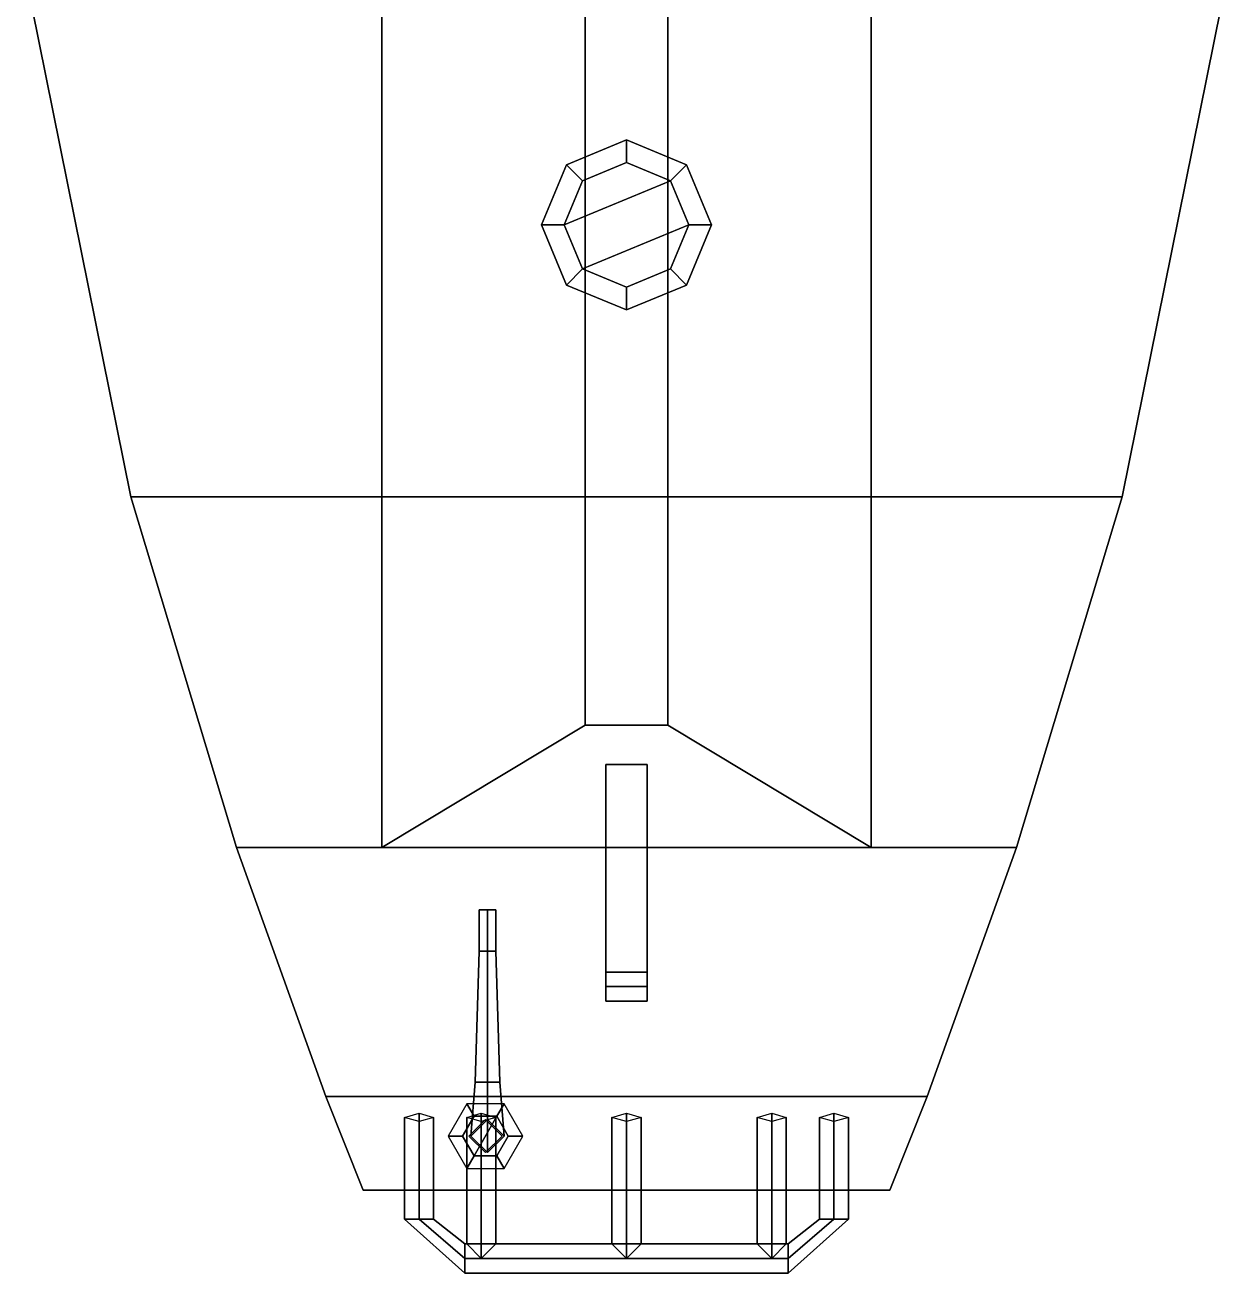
# Model space of a CAD drawing. Extents: x -3.4 to 3.4, y -23.6 to 23.2.
# Drawn here: x -2.9 to 2.9, y -23.56 to -17.55 of the extents above; entities that cross this region are included whole.
import ezdxf

# ---------------------------------------------------------------- set-up
doc = ezdxf.new("R2010")
doc.units = 0
doc.layers.get('0').update_dxf_attribs({"linetype": 'CONTINUOUS'})

msp = doc.modelspace()

# ---------------------------------------------------------------- linework, layer by layer
for points in [[(2.9, -17.29, 2.01), (-2.9, -17.29, 2.01), (-2.39, -19.82, 2.01), (2.39, -19.82, 2.01)], [(-2.39, -19.82, 2.01), (-2.9, -17.29, 2.01), (-2.9, -17.29), (-2.39, -19.82)], [(-2.39, -19.82), (-2.9, -17.29), (-1.18, -17.29, -0.61), (-1.18, -19.82, -0.2)], [(-1.18, -19.82, -0.2), (-1.18, -17.29, -0.61), (-0.2, -17.29, -0.61), (-0.2, -19.82, -0.2)], [(-0.2, -17.29, -0.61), (-0.2, -17.29, -1.34), (-0.2, -19.82, -1.31), (-0.2, -19.82, -0.2)], [(-0.2, -19.82, -1.31), (-0.2, -17.29, -1.34), (0.2, -17.29, -1.34), (0.2, -19.82, -1.31)], [(0.2, -19.82, -0.2), (0.2, -17.29, -0.61), (1.18, -17.29, -0.61), (1.18, -19.82, -0.2)], [(0.2, -19.82, -1.31), (0.2, -17.29, -1.34), (0.2, -17.29, -0.61), (0.2, -19.82, -0.2)], [(1.18, -19.82, -0.2), (1.18, -17.29, -0.61), (2.9, -17.29), (2.39, -19.82)], [(2.39, -19.82), (2.9, -17.29), (2.9, -17.29, 2.01), (2.39, -19.82, 2.01)], [(0, -18.1, 2.01), (-0.2899, -18.2201, 2.01), (-0.2899, -18.2201, 2.25), (0, -18.1, 2.25)], [(0, -18.1, 2.25), (-0.2899, -18.2201, 2.25), (-0.2121, -18.2979, 2.25), (0, -18.21, 2.25)], [(0.2899, -18.2201, 2.01), (0, -18.1, 2.01), (0, -18.1, 2.25), (0.2899, -18.2201, 2.25)], [(0.2899, -18.2201, 2.25), (0, -18.1, 2.25), (0, -18.21, 2.25), (0.2121, -18.2979, 2.25)], [(-0.3, -18.51, 2.7), (0.2121, -18.2979, 2.7), (0, -18.21, 2.7), (-0.2121, -18.2979, 2.7)], [(0, -18.21, 2.25), (-0.2121, -18.2979, 2.25), (-0.2121, -18.2979, 2.7), (0, -18.21, 2.7)], [(0.2121, -18.2979, 2.25), (0, -18.21, 2.25), (0, -18.21, 2.7), (0.2121, -18.2979, 2.7)], [(-0.2899, -18.2201, 2.01), (-0.41, -18.51, 2.01), (-0.41, -18.51, 2.25), (-0.2899, -18.2201, 2.25)], [(-0.2899, -18.2201, 2.25), (-0.41, -18.51, 2.25), (-0.3, -18.51, 2.25), (-0.2121, -18.2979, 2.25)], [(0.41, -18.51, 2.25), (0.2899, -18.2201, 2.25), (0.2121, -18.2979, 2.25), (0.3, -18.51, 2.25)], [(0.41, -18.51, 2.01), (0.2899, -18.2201, 2.01), (0.2899, -18.2201, 2.25), (0.41, -18.51, 2.25)], [(-0.2121, -18.2979, 2.25), (-0.3, -18.51, 2.25), (-0.3, -18.51, 2.7), (-0.2121, -18.2979, 2.7)], [(-0.2121, -18.7221, 2.7), (0.3, -18.51, 2.7), (0.2121, -18.2979, 2.7), (-0.3, -18.51, 2.7)], [(0.3, -18.51, 2.25), (0.2121, -18.2979, 2.25), (0.2121, -18.2979, 2.7), (0.3, -18.51, 2.7)], [(-0.41, -18.51, 2.01), (-0.2899, -18.7999, 2.01), (-0.2899, -18.7999, 2.25), (-0.41, -18.51, 2.25)], [(-0.41, -18.51, 2.25), (-0.2899, -18.7999, 2.25), (-0.2121, -18.7221, 2.25), (-0.3, -18.51, 2.25)], [(-0.3, -18.51, 2.25), (-0.2121, -18.7221, 2.25), (-0.2121, -18.7221, 2.7), (-0.3, -18.51, 2.7)], [(0, -18.81, 2.7), (0.2121, -18.7221, 2.7), (0.3, -18.51, 2.7), (-0.2121, -18.7221, 2.7)], [(0.2121, -18.7221, 2.25), (0.3, -18.51, 2.25), (0.3, -18.51, 2.7), (0.2121, -18.7221, 2.7)], [(0.2899, -18.7999, 2.25), (0.41, -18.51, 2.25), (0.3, -18.51, 2.25), (0.2121, -18.7221, 2.25)], [(0.2899, -18.7999, 2.01), (0.41, -18.51, 2.01), (0.41, -18.51, 2.25), (0.2899, -18.7999, 2.25)], [(-0.2899, -18.7999, 2.25), (0, -18.92, 2.25), (0, -18.81, 2.25), (-0.2121, -18.7221, 2.25)], [(-0.2121, -18.7221, 2.25), (0, -18.81, 2.25), (0, -18.81, 2.7), (-0.2121, -18.7221, 2.7)], [(0, -18.81, 2.25), (0.2121, -18.7221, 2.25), (0.2121, -18.7221, 2.7), (0, -18.81, 2.7)], [(0, -18.92, 2.25), (0.2899, -18.7999, 2.25), (0.2121, -18.7221, 2.25), (0, -18.81, 2.25)], [(-0.2899, -18.7999, 2.01), (0, -18.92, 2.01), (0, -18.92, 2.25), (-0.2899, -18.7999, 2.25)], [(0, -18.92, 2.01), (0.2899, -18.7999, 2.01), (0.2899, -18.7999, 2.25), (0, -18.92, 2.25)], [(2.39, -19.82, 2.01), (-2.39, -19.82, 2.01), (-1.88, -21.51, 2.01), (1.88, -21.51, 2.01)], [(-1.88, -21.51, 2.01), (-2.39, -19.82, 2.01), (-2.39, -19.82), (-1.88, -21.51, 0.1)], [(-1.88, -21.51, 0.1), (-2.39, -19.82), (-1.18, -19.82, -0.2), (-1.18, -21.51, 0.1)], [(-1.18, -21.51, 0.1), (-1.18, -19.82, -0.2), (-0.2, -19.82, -0.2), (-0.2, -20.92, -0.0047)], [(-0.2, -19.82, -0.2), (-0.2, -19.82, -1.31), (-0.2, -20.92, -1.14), (-0.2, -20.92, -0.0047)], [(-0.2, -20.92, -1.14), (-0.2, -19.82, -1.31), (0.2, -19.82, -1.31), (0.2, -20.92, -1.14)], [(0.2, -20.92, -0.0047), (0.2, -19.82, -0.2), (1.18, -19.82, -0.2), (1.18, -21.51, 0.1)], [(0.2, -20.92, -1.14), (0.2, -19.82, -1.31), (0.2, -19.82, -0.2), (0.2, -20.92, -0.0047)], [(1.18, -21.51, 0.1), (1.18, -19.82, -0.2), (2.39, -19.82), (1.88, -21.51, 0.1)], [(1.88, -21.51, 0.1), (2.39, -19.82), (2.39, -19.82, 2.01), (1.88, -21.51, 2.01)], [(-1.18, -21.51, 0.1), (-0.2, -20.92, -0.0047), (0.2, -20.92, -0.0047), (1.18, -21.51, 0.1)], [(-0.2, -20.92, -0.0047), (-0.2, -20.92, -1.14), (0.2, -20.92, -1.14), (0.2, -20.92, -0.0047)], [(-0.1, -21.11, -0.21), (-0.1, -21.11, -1.09), (-0.1, -22.18, -1.09), (-0.1, -22.11, -0.09)], [(0.1, -21.11, -0.21), (0.1, -21.11, -1.09), (-0.1, -21.11, -1.09), (-0.1, -21.11, -0.21)], [(-0.1, -22.18, -1.09), (-0.1, -21.11, -1.09), (0.1, -21.11, -1.09), (0.1, -22.18, -1.09)], [(0.1, -22.11, -0.09), (0.1, -21.11, -0.21), (-0.1, -21.11, -0.21), (-0.1, -22.11, -0.09)], [(0.1, -22.18, -1.09), (0.1, -21.11, -1.09), (0.1, -21.11, -0.21), (0.1, -22.11, -0.09)], [(-1.45, -22.71, 0.14), (-1.88, -21.51, 0.1), (1.88, -21.51, 0.1), (1.45, -22.71, 0.14)], [(1.88, -21.51, 2.01), (-1.88, -21.51, 2.01), (-1.45, -22.71, 2.01), (1.45, -22.71, 2.01)], [(-1.45, -22.71, 2.01), (-1.88, -21.51, 2.01), (-1.88, -21.51, 0.1), (-1.45, -22.71, 0.14)], [(1.45, -22.71, 0.14), (1.88, -21.51, 0.1), (1.88, -21.51, 2.01), (1.45, -22.71, 2.01)], [(-0.67, -21.81, 4.47), (-0.63, -21.81, 4.43), (-0.67, -21.81, 4.39), (-0.71, -21.81, 4.43)], [(-0.67, -22.01, 4.39), (-0.71, -22.01, 4.43), (-0.71, -21.81, 4.43), (-0.67, -21.81, 4.39)], [(-0.71, -22.01, 4.43), (-0.67, -22.01, 4.47), (-0.67, -21.81, 4.47), (-0.71, -21.81, 4.43)], [(-0.63, -22.01, 4.43), (-0.67, -22.01, 4.39), (-0.67, -21.81, 4.39), (-0.63, -21.81, 4.43)], [(-0.67, -22.01, 4.47), (-0.63, -22.01, 4.43), (-0.63, -21.81, 4.43), (-0.67, -21.81, 4.47)], [(-0.67, -22.64, 4.15), (-0.73, -22.64, 4.21), (-0.71, -22.01, 4.43), (-0.67, -22.01, 4.39)], [(-0.73, -22.64, 4.21), (-0.67, -22.64, 4.27), (-0.67, -22.01, 4.47), (-0.71, -22.01, 4.43)], [(-0.61, -22.64, 4.21), (-0.67, -22.64, 4.15), (-0.67, -22.01, 4.39), (-0.63, -22.01, 4.43)], [(-0.67, -22.64, 4.27), (-0.61, -22.64, 4.21), (-0.63, -22.01, 4.43), (-0.67, -22.01, 4.47)], [(-0.1, -22.11, -0.09), (-0.1, -22.18, -1.09), (-0.1, -22.25, -1), (-0.1, -22.25, -0.11)], [(0.1, -22.25, -0.11), (0.1, -22.11, -0.09), (-0.1, -22.11, -0.09), (-0.1, -22.25, -0.11)], [(0.1, -22.25, -1), (0.1, -22.18, -1.09), (0.1, -22.11, -0.09), (0.1, -22.25, -0.11)], [(-0.1, -22.25, -1), (-0.1, -22.18, -1.09), (0.1, -22.18, -1.09), (0.1, -22.25, -1)], [(-0.1, -22.25, -0.11), (-0.1, -22.25, -1), (0.1, -22.25, -1), (0.1, -22.25, -0.11)], [(-0.67, -22.82, 3.7), (-0.75, -22.9, 3.7), (-0.73, -22.64, 4.21), (-0.67, -22.64, 4.15)], [(-0.75, -22.9, 3.7), (-0.67, -22.98, 3.7), (-0.67, -22.64, 4.27), (-0.73, -22.64, 4.21)], [(-0.59, -22.9, 3.7), (-0.67, -22.82, 3.7), (-0.67, -22.64, 4.15), (-0.61, -22.64, 4.21)], [(-0.67, -22.98, 3.7), (-0.59, -22.9, 3.7), (-0.61, -22.64, 4.21), (-0.67, -22.64, 4.27)], [(1.45, -22.71, 2.01), (-1.45, -22.71, 2.01), (-1.27, -23.16, 2.01), (1.27, -23.16, 2.01)], [(-1.45, -22.71, 0.14), (1.45, -22.71, 0.14), (1.27, -23.16, 2.01), (-1.27, -23.16, 2.01)], [(-1.27, -23.16, 2.01), (-1.45, -22.71, 2.01), (-1.45, -22.71, 0.14)], [(1.45, -22.71, 0.14), (1.45, -22.71, 0.14), (1.45, -22.71, 2.01), (1.27, -23.16, 2.01)], [(-1.07, -22.81, 0.57), (-1, -22.79, 0.5), (-1, -23.3, 0.5), (-1.07, -23.3, 0.57)], [(-1, -22.79, 0.5), (-0.93, -22.81, 0.57), (-0.93, -23.3, 0.57), (-1, -23.3, 0.5)], [(-0.77, -22.7441, 2.01), (-0.86, -22.9, 2.01), (-0.79, -22.9, 3.09), (-0.735, -22.8047, 3.09)], [(-0.59, -22.7441, 2.01), (-0.77, -22.7441, 2.01), (-0.735, -22.8047, 3.09), (-0.625, -22.8047, 3.09)], [(-0.77, -22.81, 0.57), (-0.7, -22.79, 0.5), (-0.7, -23.49, 0.5), (-0.77, -23.42, 0.57)], [(-0.7, -22.79, 0.5), (-0.63, -22.81, 0.57), (-0.63, -23.42, 0.57), (-0.7, -23.49, 0.5)], [(-0.5, -22.9, 2.01), (-0.59, -22.7441, 2.01), (-0.625, -22.8047, 3.09), (-0.57, -22.9, 3.09)], [(-0.07, -22.81, 0.57), (0, -22.79, 0.5), (0, -23.49, 0.5), (-0.07, -23.42, 0.57)], [(0, -22.79, 0.5), (0.07, -22.81, 0.57), (0.07, -23.42, 0.57), (0, -23.49, 0.5)], [(0.63, -22.81, 0.57), (0.7, -22.79, 0.5), (0.7, -23.49, 0.5), (0.63, -23.42, 0.57)], [(0.7, -22.79, 0.5), (0.77, -22.81, 0.57), (0.77, -23.42, 0.57), (0.7, -23.49, 0.5)], [(0.93, -22.81, 0.57), (1, -22.79, 0.5), (1, -23.3, 0.5), (0.93, -23.3, 0.57)], [(1, -22.79, 0.5), (1.07, -22.81, 0.57), (1.07, -23.3, 0.57), (1, -23.3, 0.5)], [(-1, -22.83, 0.64), (-1.07, -22.81, 0.57), (-1.07, -23.3, 0.57), (-1, -23.3, 0.64)], [(-0.93, -22.81, 0.57), (-1, -22.83, 0.64), (-1, -23.3, 0.64), (-0.93, -23.3, 0.57)], [(-0.735, -22.9953, 3.09), (-0.625, -22.8047, 3.09), (-0.735, -22.8047, 3.09), (-0.79, -22.9, 3.09)], [(-0.7, -22.83, 0.64), (-0.77, -22.81, 0.57), (-0.77, -23.42, 0.57), (-0.7, -23.49, 0.64)], [(-0.68, -22.82, 3.09), (-0.76, -22.9, 3.09), (-0.76, -22.9, 3.7), (-0.68, -22.82, 3.7)], [(-0.625, -22.9953, 3.09), (-0.57, -22.9, 3.09), (-0.625, -22.8047, 3.09), (-0.735, -22.9953, 3.09)], [(-0.63, -22.81, 0.57), (-0.7, -22.83, 0.64), (-0.7, -23.49, 0.64), (-0.63, -23.42, 0.57)], [(-0.6, -22.9, 3.09), (-0.68, -22.82, 3.09), (-0.68, -22.82, 3.7), (-0.6, -22.9, 3.7)], [(0, -22.83, 0.64), (-0.07, -22.81, 0.57), (-0.07, -23.42, 0.57), (0, -23.49, 0.64)], [(0.07, -22.81, 0.57), (0, -22.83, 0.64), (0, -23.49, 0.64), (0.07, -23.42, 0.57)], [(0.7, -22.83, 0.64), (0.63, -22.81, 0.57), (0.63, -23.42, 0.57), (0.7, -23.49, 0.64)], [(0.77, -22.81, 0.57), (0.7, -22.83, 0.64), (0.7, -23.49, 0.64), (0.77, -23.42, 0.57)], [(1, -22.83, 0.64), (0.93, -22.81, 0.57), (0.93, -23.3, 0.57), (1, -23.3, 0.64)], [(1.07, -22.81, 0.57), (1, -22.83, 0.64), (1, -23.3, 0.64), (1.07, -23.3, 0.57)], [(-0.86, -22.9, 2.01), (-0.77, -23.0559, 2.01), (-0.735, -22.9953, 3.09), (-0.79, -22.9, 3.09)], [(-0.76, -22.9, 3.09), (-0.68, -22.98, 3.09), (-0.68, -22.98, 3.7), (-0.76, -22.9, 3.7)], [(-0.68, -22.98, 3.09), (-0.6, -22.9, 3.09), (-0.6, -22.9, 3.7), (-0.68, -22.98, 3.7)], [(-0.59, -23.0559, 2.01), (-0.5, -22.9, 2.01), (-0.57, -22.9, 3.09), (-0.625, -22.9953, 3.09)], [(-0.77, -23.0559, 2.01), (-0.59, -23.0559, 2.01), (-0.625, -22.9953, 3.09), (-0.735, -22.9953, 3.09)], [(-1, -23.3, 0.64), (-1.07, -23.3, 0.57), (-0.78, -23.56, 0.57), (-0.78, -23.49, 0.64)], [(-1.07, -23.3, 0.57), (-1, -23.3, 0.5), (-0.78, -23.49, 0.5), (-0.78, -23.56, 0.57)], [(-1, -23.3, 0.5), (-0.93, -23.3, 0.57), (-0.78, -23.42, 0.57), (-0.78, -23.49, 0.5)], [(-0.93, -23.3, 0.57), (-1, -23.3, 0.64), (-0.78, -23.49, 0.64), (-0.78, -23.42, 0.57)], [(1, -23.3, 0.5), (1.07, -23.3, 0.57), (0.78, -23.56, 0.57), (0.78, -23.49, 0.5)], [(1.07, -23.3, 0.57), (1, -23.3, 0.64), (0.78, -23.49, 0.64), (0.78, -23.56, 0.57)], [(1, -23.3, 0.64), (0.93, -23.3, 0.57), (0.78, -23.42, 0.57), (0.78, -23.49, 0.64)], [(0.93, -23.3, 0.57), (1, -23.3, 0.5), (0.78, -23.49, 0.5), (0.78, -23.42, 0.57)], [(-0.78, -23.49, 0.5), (-0.78, -23.42, 0.57), (0.78, -23.42, 0.57), (0.78, -23.49, 0.5)], [(-0.78, -23.42, 0.57), (-0.78, -23.49, 0.64), (0.78, -23.49, 0.64), (0.78, -23.42, 0.57)], [(-0.78, -23.49, 0.64), (-0.78, -23.56, 0.57), (0.78, -23.56, 0.57), (0.78, -23.49, 0.64)], [(-0.78, -23.56, 0.57), (-0.78, -23.49, 0.5), (0.78, -23.49, 0.5), (0.78, -23.56, 0.57)]]:
    msp.add_3dface(points)

doc.saveas('drawing.dxf')
